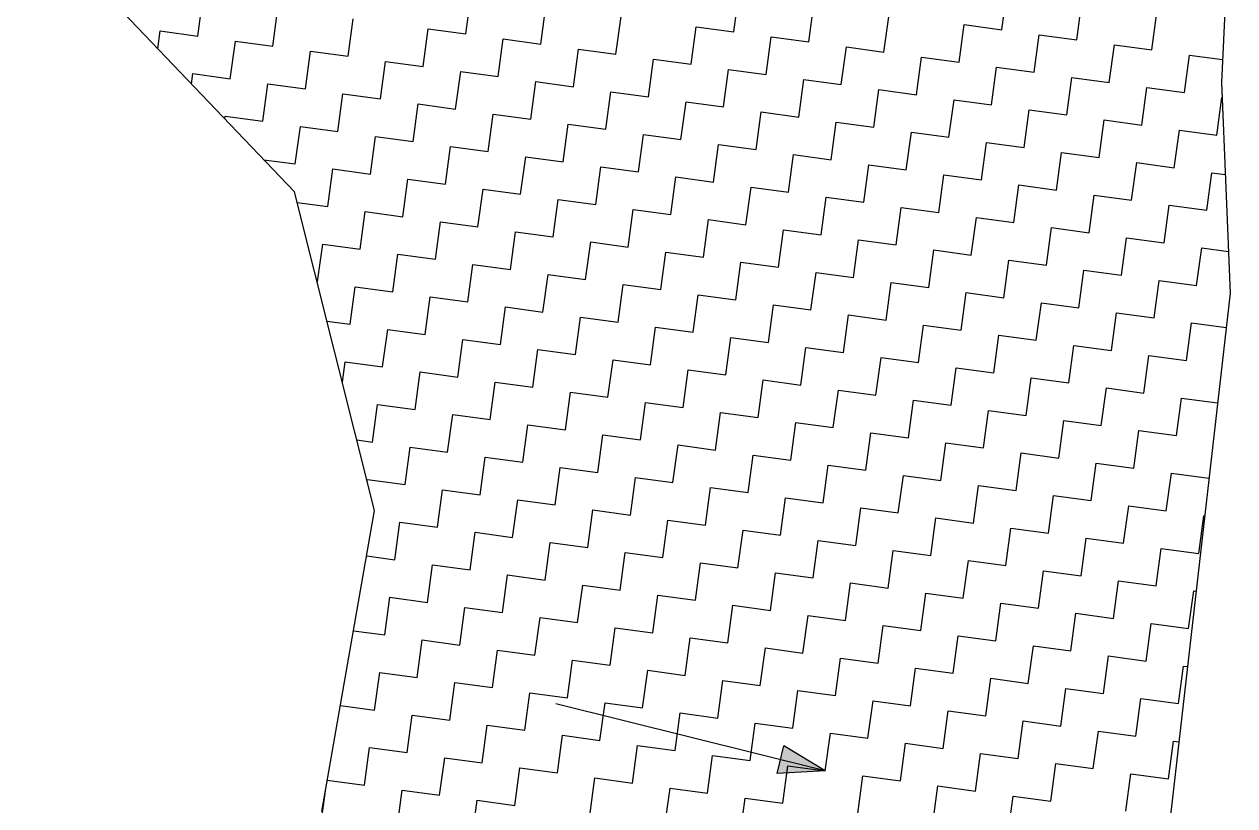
# Model space of a CAD drawing. Header units: metres. Extents: x 291974 to 293244, y 2020596 to 2023640.
# Drawn here: x 292824.6 to 292904.5, y 2021900.7 to 2021952.2 of the extents above; entities that cross this region are included whole.
import ezdxf

# ---------------------------------------------------------------- set-up
doc = ezdxf.new("R2010")
doc.units = ezdxf.units.M
doc.header["$MEASUREMENT"] = 0
doc.layers.add('POLY_HATCH', color=12, linetype='Continuous')

msp = doc.modelspace()

# ---------------------------------------------------------------- hatches: boundary and pattern name
h = msp.add_hatch(color=256)
h.paths.add_polyline_path([(292874.542, 2021903.702), (292874.318, 2021902.799), (292877.494, 2021902.97)])
h.paths.add_polyline_path([(292877.494, 2021902.97), (292874.766, 2021904.605), (292874.542, 2021903.702)])

# ---------------------------------------------------------------- linework, layer by layer
for points in [[(292877.494, 2021902.97), (292859.711, 2021907.381)], [(292874.318, 2021902.799), (292874.766, 2021904.605)], [(292877.494, 2021902.97), (292874.766, 2021904.605)], [(292877.494, 2021902.97), (292874.318, 2021902.799)]]:
    msp.add_lwpolyline(points)
at = {"layer": 'POLY_HATCH'}
for p, q in [((292904.505, 2021966.947), (292903.627, 2021948.368)), ((292842.466, 2021941.166), (292824.646, 2021959.826)), ((292903.627, 2021948.368), (292904.195, 2021934.472)), ((292847.764, 2021920.129), (292842.466, 2021941.166)), ((292904.195, 2021934.472), (292899.613, 2021894.443)), ((292844.275, 2021900.276), (292847.764, 2021920.129))]:
    msp.add_line(p, q, dxfattribs=at)
at = {"layer": 'POLY_HATCH', "linetype": 'Continuous'}
for p, q in [((292836.097, 2021951.433), (292836.431, 2021953.911)), ((292853.774, 2021951.573), (292854.108, 2021954.051)), ((292871.451, 2021951.713), (292871.784, 2021954.191)), ((292889.127, 2021951.853), (292889.461, 2021954.331)), ((292894.083, 2021951.185), (292894.417, 2021953.663)), ((292841.052, 2021950.765), (292841.386, 2021953.243)), ((292858.729, 2021950.905), (292859.063, 2021953.383)), ((292876.406, 2021951.045), (292876.74, 2021953.523)), ((292881.361, 2021950.377), (292881.695, 2021952.855)), ((292899.038, 2021950.517), (292899.372, 2021952.995)), ((292846.007, 2021950.097), (292846.341, 2021952.575)), ((292863.684, 2021950.237), (292864.018, 2021952.715)), ((292868.639, 2021949.57), (292868.973, 2021952.047)), ((292868.973, 2021952.047), (292871.451, 2021951.713)), ((292886.316, 2021949.71), (292886.65, 2021952.187)), ((292886.65, 2021952.187), (292889.127, 2021951.853)), ((292833.461, 2021950.595), (292833.619, 2021951.767)), ((292833.619, 2021951.767), (292836.097, 2021951.433)), ((292850.962, 2021949.43), (292851.296, 2021951.907)), ((292851.296, 2021951.907), (292853.774, 2021951.573)), ((292855.917, 2021948.762), (292856.251, 2021951.239)), ((292856.251, 2021951.239), (292858.729, 2021950.905)), ((292873.594, 2021948.902), (292873.928, 2021951.379)), ((292873.928, 2021951.379), (292876.406, 2021951.045)), ((292891.271, 2021949.042), (292891.605, 2021951.519)), ((292891.605, 2021951.519), (292894.083, 2021951.185)), ((292838.24, 2021948.622), (292838.574, 2021951.099)), ((292838.574, 2021951.099), (292841.052, 2021950.765)), ((292843.195, 2021947.954), (292843.529, 2021950.431)), ((292843.529, 2021950.431), (292846.007, 2021950.097)), ((292860.872, 2021948.094), (292861.206, 2021950.571)), ((292861.206, 2021950.571), (292863.684, 2021950.237)), ((292878.549, 2021948.234), (292878.883, 2021950.711)), ((292878.883, 2021950.711), (292881.361, 2021950.377)), ((292896.226, 2021948.374), (292896.56, 2021950.851)), ((292896.56, 2021950.851), (292899.038, 2021950.517)), ((292848.151, 2021947.286), (292848.485, 2021949.764)), ((292848.485, 2021949.764), (292850.962, 2021949.43)), ((292865.828, 2021947.426), (292866.161, 2021949.903)), ((292866.161, 2021949.903), (292868.639, 2021949.57)), ((292883.504, 2021947.566), (292883.838, 2021950.043)), ((292883.838, 2021950.043), (292886.316, 2021949.71)), ((292901.181, 2021947.706), (292901.515, 2021950.183)), ((292901.515, 2021950.183), (292903.699, 2021949.889)), ((292835.672, 2021948.28), (292835.763, 2021948.956)), ((292835.763, 2021948.956), (292838.24, 2021948.622)), ((292853.106, 2021946.618), (292853.44, 2021949.096)), ((292853.44, 2021949.096), (292855.917, 2021948.762)), ((292870.783, 2021946.758), (292871.117, 2021949.236)), ((292871.117, 2021949.236), (292873.594, 2021948.902)), ((292888.46, 2021946.898), (292888.794, 2021949.376)), ((292888.794, 2021949.376), (292891.271, 2021949.042)), ((292840.384, 2021945.81), (292840.718, 2021948.288)), ((292840.718, 2021948.288), (292843.195, 2021947.954)), ((292858.061, 2021945.95), (292858.395, 2021948.428)), ((292858.395, 2021948.428), (292860.872, 2021948.094)), ((292875.738, 2021946.09), (292876.072, 2021948.568)), ((292876.072, 2021948.568), (292878.549, 2021948.234)), ((292893.415, 2021946.23), (292893.749, 2021948.708)), ((292893.749, 2021948.708), (292896.226, 2021948.374)), ((292898.37, 2021945.562), (292898.704, 2021948.04)), ((292898.704, 2021948.04), (292901.181, 2021947.706)), ((292845.339, 2021945.142), (292845.673, 2021947.62)), ((292845.673, 2021947.62), (292848.151, 2021947.286)), ((292863.016, 2021945.282), (292863.35, 2021947.76)), ((292863.35, 2021947.76), (292865.828, 2021947.426)), ((292880.693, 2021945.422), (292881.027, 2021947.9)), ((292881.027, 2021947.9), (292883.504, 2021947.566)), ((292885.648, 2021944.754), (292885.982, 2021947.232)), ((292885.982, 2021947.232), (292888.46, 2021946.898)), ((292903.325, 2021944.894), (292903.659, 2021947.372)), ((292903.659, 2021947.372), (292903.668, 2021947.371)), ((292850.294, 2021944.474), (292850.628, 2021946.952)), ((292850.628, 2021946.952), (292853.106, 2021946.618)), ((292867.971, 2021944.614), (292868.305, 2021947.092)), ((292868.305, 2021947.092), (292870.783, 2021946.758)), ((292872.926, 2021943.947), (292873.26, 2021946.424)), ((292873.26, 2021946.424), (292875.738, 2021946.09)), ((292890.603, 2021944.087), (292890.937, 2021946.564)), ((292890.937, 2021946.564), (292893.415, 2021946.23)), ((292837.882, 2021945.966), (292837.906, 2021946.144)), ((292837.906, 2021946.144), (292840.384, 2021945.81)), ((292855.249, 2021943.807), (292855.583, 2021946.284)), ((292855.583, 2021946.284), (292858.061, 2021945.95)), ((292860.205, 2021943.139), (292860.538, 2021945.616)), ((292860.538, 2021945.616), (292863.016, 2021945.282)), ((292877.881, 2021943.279), (292878.215, 2021945.756)), ((292878.215, 2021945.756), (292880.693, 2021945.422)), ((292895.558, 2021943.419), (292895.892, 2021945.896)), ((292895.892, 2021945.896), (292898.37, 2021945.562)), ((292842.528, 2021942.999), (292842.862, 2021945.476)), ((292842.862, 2021945.476), (292845.339, 2021945.142)), ((292847.483, 2021942.331), (292847.817, 2021944.808)), ((292847.817, 2021944.808), (292850.294, 2021944.474)), ((292865.16, 2021942.471), (292865.494, 2021944.948)), ((292865.494, 2021944.948), (292867.971, 2021944.614)), ((292882.837, 2021942.611), (292883.171, 2021945.088)), ((292883.171, 2021945.088), (292885.648, 2021944.754)), ((292900.514, 2021942.751), (292900.847, 2021945.228)), ((292900.847, 2021945.228), (292903.325, 2021944.894)), ((292852.438, 2021941.663), (292852.772, 2021944.14)), ((292852.772, 2021944.14), (292855.249, 2021943.807)), ((292870.115, 2021941.803), (292870.449, 2021944.28)), ((292870.449, 2021944.28), (292872.926, 2021943.947)), ((292887.792, 2021941.943), (292888.126, 2021944.42)), ((292888.126, 2021944.42), (292890.603, 2021944.087)), ((292840.448, 2021943.279), (292842.528, 2021942.999)), ((292857.393, 2021940.995), (292857.727, 2021943.473)), ((292857.727, 2021943.473), (292860.205, 2021943.139)), ((292875.07, 2021941.135), (292875.404, 2021943.613)), ((292875.404, 2021943.613), (292877.881, 2021943.279)), ((292892.747, 2021941.275), (292893.081, 2021943.753)), ((292893.081, 2021943.753), (292895.558, 2021943.419)), ((292844.671, 2021940.187), (292845.005, 2021942.665)), ((292845.005, 2021942.665), (292847.483, 2021942.331)), ((292862.348, 2021940.327), (292862.682, 2021942.805)), ((292862.682, 2021942.805), (292865.16, 2021942.471)), ((292880.025, 2021940.467), (292880.359, 2021942.945)), ((292880.359, 2021942.945), (292882.837, 2021942.611)), ((292897.702, 2021940.607), (292898.036, 2021943.085)), ((292898.036, 2021943.085), (292900.514, 2021942.751)), ((292902.657, 2021939.939), (292902.991, 2021942.417)), ((292902.991, 2021942.417), (292903.875, 2021942.298)), ((292849.626, 2021939.519), (292849.96, 2021941.997)), ((292849.96, 2021941.997), (292852.438, 2021941.663)), ((292867.303, 2021939.659), (292867.637, 2021942.137)), ((292867.637, 2021942.137), (292870.115, 2021941.803)), ((292884.98, 2021939.799), (292885.314, 2021942.277)), ((292885.314, 2021942.277), (292887.792, 2021941.943)), ((292889.935, 2021939.131), (292890.269, 2021941.609)), ((292890.269, 2021941.609), (292892.747, 2021941.275)), ((292854.581, 2021938.851), (292854.915, 2021941.329)), ((292854.915, 2021941.329), (292857.393, 2021940.995)), ((292872.258, 2021938.991), (292872.592, 2021941.469)), ((292872.592, 2021941.469), (292875.07, 2021941.135)), ((292877.214, 2021938.324), (292877.547, 2021940.801)), ((292877.547, 2021940.801), (292880.025, 2021940.467)), ((292894.89, 2021938.463), (292895.224, 2021940.941)), ((292895.224, 2021940.941), (292897.702, 2021940.607)), ((292842.643, 2021940.46), (292844.671, 2021940.187)), ((292859.537, 2021938.184), (292859.871, 2021940.661)), ((292859.871, 2021940.661), (292862.348, 2021940.327)), ((292882.169, 2021937.656), (292882.503, 2021940.133)), ((292882.503, 2021940.133), (292884.98, 2021939.799)), ((292899.846, 2021937.796), (292900.18, 2021940.273)), ((292900.18, 2021940.273), (292902.657, 2021939.939)), ((292846.815, 2021937.376), (292847.149, 2021939.853)), ((292847.149, 2021939.853), (292849.626, 2021939.519)), ((292864.492, 2021937.516), (292864.826, 2021939.993)), ((292864.826, 2021939.993), (292867.303, 2021939.659)), ((292869.447, 2021936.848), (292869.781, 2021939.325)), ((292869.781, 2021939.325), (292872.258, 2021938.991)), ((292887.124, 2021936.988), (292887.458, 2021939.465)), ((292887.458, 2021939.465), (292889.935, 2021939.131)), ((292851.77, 2021936.708), (292852.104, 2021939.185)), ((292852.104, 2021939.185), (292854.581, 2021938.851)), ((292856.725, 2021936.04), (292857.059, 2021938.517)), ((292857.059, 2021938.517), (292859.537, 2021938.184)), ((292874.402, 2021936.18), (292874.736, 2021938.657)), ((292874.736, 2021938.657), (292877.214, 2021938.324)), ((292892.079, 2021936.32), (292892.413, 2021938.797)), ((292892.413, 2021938.797), (292894.89, 2021938.463)), ((292844.003, 2021935.232), (292844.337, 2021937.71)), ((292844.337, 2021937.71), (292846.815, 2021937.376)), ((292861.68, 2021935.372), (292862.014, 2021937.85)), ((292862.014, 2021937.85), (292864.492, 2021937.516)), ((292879.357, 2021935.512), (292879.691, 2021937.99)), ((292879.691, 2021937.99), (292882.169, 2021937.656)), ((292897.034, 2021935.652), (292897.368, 2021938.13)), ((292897.368, 2021938.13), (292899.846, 2021937.796)), ((292848.958, 2021934.564), (292849.292, 2021937.042)), ((292849.292, 2021937.042), (292851.77, 2021936.708)), ((292866.635, 2021934.704), (292866.969, 2021937.182)), ((292866.969, 2021937.182), (292869.447, 2021936.848)), ((292884.312, 2021934.844), (292884.646, 2021937.322)), ((292884.646, 2021937.322), (292887.124, 2021936.988)), ((292901.989, 2021934.984), (292902.323, 2021937.462)), ((292902.323, 2021937.462), (292904.082, 2021937.225)), ((292853.914, 2021933.896), (292854.248, 2021936.374)), ((292854.248, 2021936.374), (292856.725, 2021936.04)), ((292871.591, 2021934.036), (292871.924, 2021936.514)), ((292871.924, 2021936.514), (292874.402, 2021936.18)), ((292889.267, 2021934.176), (292889.601, 2021936.654)), ((292889.601, 2021936.654), (292892.079, 2021936.32)), ((292843.959, 2021935.238), (292844.003, 2021935.232)), ((292858.869, 2021933.228), (292859.203, 2021935.706)), ((292859.203, 2021935.706), (292861.68, 2021935.372)), ((292876.546, 2021933.368), (292876.88, 2021935.846)), ((292876.88, 2021935.846), (292879.357, 2021935.512)), ((292894.223, 2021933.508), (292894.557, 2021935.986)), ((292894.557, 2021935.986), (292897.034, 2021935.652)), ((292899.178, 2021932.84), (292899.512, 2021935.318)), ((292899.512, 2021935.318), (292901.989, 2021934.984)), ((292846.147, 2021932.421), (292846.481, 2021934.898)), ((292846.481, 2021934.898), (292848.958, 2021934.564)), ((292863.824, 2021932.561), (292864.158, 2021935.038)), ((292864.158, 2021935.038), (292866.635, 2021934.704)), ((292881.501, 2021932.7), (292881.835, 2021935.178)), ((292881.835, 2021935.178), (292884.312, 2021934.844)), ((292886.456, 2021932.033), (292886.79, 2021934.51)), ((292886.79, 2021934.51), (292889.267, 2021934.176)), ((292851.102, 2021931.753), (292851.436, 2021934.23)), ((292851.436, 2021934.23), (292853.914, 2021933.896)), ((292868.779, 2021931.893), (292869.113, 2021934.37)), ((292869.113, 2021934.37), (292871.591, 2021934.036)), ((292873.734, 2021931.225), (292874.068, 2021933.702)), ((292874.068, 2021933.702), (292876.546, 2021933.368)), ((292891.411, 2021931.365), (292891.745, 2021933.842)), ((292891.745, 2021933.842), (292894.223, 2021933.508)), ((292856.057, 2021931.085), (292856.391, 2021933.562)), ((292856.391, 2021933.562), (292858.869, 2021933.228)), ((292861.012, 2021930.417), (292861.346, 2021932.894)), ((292861.346, 2021932.894), (292863.824, 2021932.561)), ((292878.689, 2021930.557), (292879.023, 2021933.034)), ((292879.023, 2021933.034), (292881.501, 2021932.7)), ((292896.366, 2021930.697), (292896.7, 2021933.174)), ((292896.7, 2021933.174), (292899.178, 2021932.84)), ((292844.616, 2021932.627), (292846.147, 2021932.421)), ((292848.291, 2021929.609), (292848.625, 2021932.087)), ((292848.625, 2021932.087), (292851.102, 2021931.753)), ((292865.968, 2021929.749), (292866.301, 2021932.227)), ((292866.301, 2021932.227), (292868.779, 2021931.893)), ((292883.644, 2021929.889), (292883.978, 2021932.367)), ((292883.978, 2021932.367), (292886.456, 2021932.033)), ((292901.321, 2021930.029), (292901.655, 2021932.507)), ((292901.655, 2021932.507), (292903.934, 2021932.199)), ((292853.246, 2021928.941), (292853.58, 2021931.419)), ((292853.58, 2021931.419), (292856.057, 2021931.085)), ((292870.923, 2021929.081), (292871.257, 2021931.559)), ((292871.257, 2021931.559), (292873.734, 2021931.225)), ((292888.6, 2021929.221), (292888.934, 2021931.699)), ((292888.934, 2021931.699), (292891.411, 2021931.365)), ((292858.201, 2021928.273), (292858.535, 2021930.751)), ((292858.535, 2021930.751), (292861.012, 2021930.417)), ((292875.878, 2021928.413), (292876.212, 2021930.891)), ((292876.212, 2021930.891), (292878.689, 2021930.557)), ((292893.555, 2021928.553), (292893.889, 2021931.031)), ((292893.889, 2021931.031), (292896.366, 2021930.697)), ((292845.632, 2021928.596), (292845.813, 2021929.943)), ((292845.813, 2021929.943), (292848.291, 2021929.609)), ((292863.156, 2021927.605), (292863.49, 2021930.083)), ((292863.49, 2021930.083), (292865.968, 2021929.749)), ((292880.833, 2021927.745), (292881.167, 2021930.223)), ((292881.167, 2021930.223), (292883.644, 2021929.889)), ((292898.51, 2021927.885), (292898.844, 2021930.363)), ((292898.844, 2021930.363), (292901.321, 2021930.029)), ((292850.434, 2021926.797), (292850.768, 2021929.275)), ((292850.768, 2021929.275), (292853.246, 2021928.941)), ((292868.111, 2021926.937), (292868.445, 2021929.415)), ((292868.445, 2021929.415), (292870.923, 2021929.081)), ((292885.788, 2021927.077), (292886.122, 2021929.555)), ((292886.122, 2021929.555), (292888.6, 2021929.221)), ((292890.743, 2021926.41), (292891.077, 2021928.887)), ((292891.077, 2021928.887), (292893.555, 2021928.553)), ((292855.389, 2021926.13), (292855.723, 2021928.607)), ((292855.723, 2021928.607), (292858.201, 2021928.273)), ((292873.066, 2021926.27), (292873.4, 2021928.747)), ((292873.4, 2021928.747), (292875.878, 2021928.413)), ((292878.021, 2021925.602), (292878.355, 2021928.079)), ((292878.355, 2021928.079), (292880.833, 2021927.745)), ((292895.698, 2021925.742), (292896.032, 2021928.219)), ((292896.032, 2021928.219), (292898.51, 2021927.885)), ((292860.344, 2021925.462), (292860.678, 2021927.939)), ((292860.678, 2021927.939), (292863.156, 2021927.605)), ((292865.3, 2021924.794), (292865.634, 2021927.271)), ((292865.634, 2021927.271), (292868.111, 2021926.937)), ((292882.977, 2021924.934), (292883.31, 2021927.411)), ((292883.31, 2021927.411), (292885.788, 2021927.077)), ((292900.653, 2021925.074), (292900.987, 2021927.551)), ((292900.987, 2021927.551), (292903.366, 2021927.231)), ((292847.623, 2021924.654), (292847.957, 2021927.131)), ((292847.957, 2021927.131), (292850.434, 2021926.797)), ((292852.578, 2021923.986), (292852.912, 2021926.464)), ((292852.912, 2021926.464), (292855.389, 2021926.13)), ((292870.255, 2021924.126), (292870.589, 2021926.604)), ((292870.589, 2021926.604), (292873.066, 2021926.27)), ((292887.932, 2021924.266), (292888.266, 2021926.744)), ((292888.266, 2021926.744), (292890.743, 2021926.41)), ((292857.533, 2021923.318), (292857.867, 2021925.796)), ((292857.867, 2021925.796), (292860.344, 2021925.462)), ((292875.21, 2021923.458), (292875.544, 2021925.936)), ((292875.544, 2021925.936), (292878.021, 2021925.602)), ((292892.887, 2021923.598), (292893.221, 2021926.076)), ((292893.221, 2021926.076), (292895.698, 2021925.742)), ((292862.488, 2021922.65), (292862.822, 2021925.128)), ((292862.822, 2021925.128), (292865.3, 2021924.794)), ((292880.165, 2021922.79), (292880.499, 2021925.268)), ((292880.499, 2021925.268), (292882.977, 2021924.934)), ((292897.842, 2021922.93), (292898.176, 2021925.408)), ((292898.176, 2021925.408), (292900.653, 2021925.074)), ((292846.589, 2021924.793), (292847.623, 2021924.654)), ((292849.766, 2021921.842), (292850.1, 2021924.32)), ((292850.1, 2021924.32), (292852.578, 2021923.986)), ((292867.443, 2021921.982), (292867.777, 2021924.46)), ((292867.777, 2021924.46), (292870.255, 2021924.126)), ((292885.12, 2021922.122), (292885.454, 2021924.6)), ((292885.454, 2021924.6), (292887.932, 2021924.266)), ((292854.721, 2021921.174), (292855.055, 2021923.652)), ((292855.055, 2021923.652), (292857.533, 2021923.318)), ((292872.398, 2021921.314), (292872.732, 2021923.792)), ((292872.732, 2021923.792), (292875.21, 2021923.458)), ((292890.075, 2021921.454), (292890.409, 2021923.932)), ((292890.409, 2021923.932), (292892.887, 2021923.598)), ((292895.03, 2021920.787), (292895.364, 2021923.264)), ((292895.364, 2021923.264), (292897.842, 2021922.93)), ((292859.677, 2021920.507), (292860.011, 2021922.984)), ((292860.011, 2021922.984), (292862.488, 2021922.65)), ((292877.354, 2021920.647), (292877.687, 2021923.124)), ((292877.687, 2021923.124), (292880.165, 2021922.79)), ((292882.309, 2021919.979), (292882.643, 2021922.456)), ((292882.643, 2021922.456), (292885.12, 2021922.122)), ((292899.986, 2021920.119), (292900.32, 2021922.596)), ((292900.32, 2021922.596), (292902.797, 2021922.262)), ((292847.275, 2021922.072), (292847.289, 2021922.176)), ((292847.289, 2021922.176), (292849.766, 2021921.842)), ((292864.632, 2021919.839), (292864.966, 2021922.316)), ((292864.966, 2021922.316), (292867.443, 2021921.982)), ((292869.587, 2021919.171), (292869.921, 2021921.648)), ((292869.921, 2021921.648), (292872.398, 2021921.314)), ((292887.264, 2021919.311), (292887.598, 2021921.788)), ((292887.598, 2021921.788), (292890.075, 2021921.454)), ((292851.91, 2021919.031), (292852.244, 2021921.508)), ((292852.244, 2021921.508), (292854.721, 2021921.174)), ((292856.865, 2021918.363), (292857.199, 2021920.841)), ((292857.199, 2021920.841), (292859.677, 2021920.507)), ((292874.542, 2021918.503), (292874.876, 2021920.981)), ((292874.876, 2021920.981), (292877.354, 2021920.647)), ((292892.219, 2021918.643), (292892.553, 2021921.12)), ((292892.553, 2021921.12), (292895.03, 2021920.787)), ((292861.82, 2021917.695), (292862.154, 2021920.173)), ((292862.154, 2021920.173), (292864.632, 2021919.839)), ((292879.497, 2021917.835), (292879.831, 2021920.313)), ((292879.831, 2021920.313), (292882.309, 2021919.979)), ((292897.174, 2021917.975), (292897.508, 2021920.453)), ((292897.508, 2021920.453), (292899.986, 2021920.119)), ((292849.098, 2021916.887), (292849.432, 2021919.365)), ((292849.432, 2021919.365), (292851.91, 2021919.031)), ((292866.775, 2021917.027), (292867.109, 2021919.505)), ((292867.109, 2021919.505), (292869.587, 2021919.171)), ((292884.452, 2021917.167), (292884.786, 2021919.645)), ((292884.786, 2021919.645), (292887.264, 2021919.311)), ((292902.129, 2021917.307), (292902.463, 2021919.785)), ((292902.463, 2021919.785), (292902.513, 2021919.778)), ((292854.054, 2021916.219), (292854.388, 2021918.697)), ((292854.388, 2021918.697), (292856.865, 2021918.363)), ((292871.731, 2021916.359), (292872.064, 2021918.837)), ((292872.064, 2021918.837), (292874.542, 2021918.503)), ((292889.407, 2021916.499), (292889.741, 2021918.977)), ((292889.741, 2021918.977), (292892.219, 2021918.643)), ((292859.009, 2021915.551), (292859.343, 2021918.029)), ((292859.343, 2021918.029), (292861.82, 2021917.695)), ((292876.686, 2021915.691), (292877.02, 2021918.169)), ((292877.02, 2021918.169), (292879.497, 2021917.835)), ((292894.363, 2021915.831), (292894.697, 2021918.309)), ((292894.697, 2021918.309), (292897.174, 2021917.975)), ((292899.318, 2021915.164), (292899.652, 2021917.641)), ((292899.652, 2021917.641), (292902.129, 2021917.307)), ((292847.238, 2021917.138), (292849.098, 2021916.887)), ((292863.964, 2021914.884), (292864.298, 2021917.361)), ((292864.298, 2021917.361), (292866.775, 2021917.027)), ((292881.641, 2021915.024), (292881.975, 2021917.501)), ((292881.975, 2021917.501), (292884.452, 2021917.167)), ((292851.242, 2021914.076), (292851.576, 2021916.553)), ((292851.576, 2021916.553), (292854.054, 2021916.219)), ((292868.919, 2021914.216), (292869.253, 2021916.693)), ((292869.253, 2021916.693), (292871.731, 2021916.359)), ((292886.596, 2021914.356), (292886.93, 2021916.833)), ((292886.93, 2021916.833), (292889.407, 2021916.499)), ((292891.551, 2021913.688), (292891.885, 2021916.165)), ((292891.885, 2021916.165), (292894.363, 2021915.831)), ((292856.197, 2021913.408), (292856.531, 2021915.885)), ((292856.531, 2021915.885), (292859.009, 2021915.551)), ((292873.874, 2021913.548), (292874.208, 2021916.025)), ((292874.208, 2021916.025), (292876.686, 2021915.691)), ((292878.829, 2021912.88), (292879.163, 2021915.357)), ((292879.163, 2021915.357), (292881.641, 2021915.024)), ((292896.506, 2021913.02), (292896.84, 2021915.497)), ((292896.84, 2021915.497), (292899.318, 2021915.164)), ((292861.152, 2021912.74), (292861.486, 2021915.218)), ((292861.486, 2021915.218), (292863.964, 2021914.884)), ((292866.107, 2021912.072), (292866.441, 2021914.55)), ((292866.441, 2021914.55), (292868.919, 2021914.216)), ((292883.784, 2021912.212), (292884.118, 2021914.69)), ((292884.118, 2021914.69), (292886.596, 2021914.356)), ((292901.461, 2021912.352), (292901.795, 2021914.83)), ((292901.795, 2021914.83), (292901.944, 2021914.81)), ((292848.431, 2021911.932), (292848.764, 2021914.41)), ((292848.764, 2021914.41), (292851.242, 2021914.076)), ((292853.386, 2021911.264), (292853.72, 2021913.742)), ((292853.72, 2021913.742), (292856.197, 2021913.408)), ((292871.063, 2021911.404), (292871.397, 2021913.882)), ((292871.397, 2021913.882), (292873.874, 2021913.548)), ((292888.74, 2021911.544), (292889.073, 2021914.022)), ((292889.073, 2021914.022), (292891.551, 2021913.688)), ((292858.341, 2021910.596), (292858.675, 2021913.074)), ((292858.675, 2021913.074), (292861.152, 2021912.74)), ((292876.018, 2021910.736), (292876.352, 2021913.214)), ((292876.352, 2021913.214), (292878.829, 2021912.88)), ((292893.695, 2021910.876), (292894.029, 2021913.354)), ((292894.029, 2021913.354), (292896.506, 2021913.02)), ((292846.372, 2021912.21), (292848.431, 2021911.932)), ((292863.296, 2021909.928), (292863.63, 2021912.406)), ((292863.63, 2021912.406), (292866.107, 2021912.072)), ((292880.973, 2021910.068), (292881.307, 2021912.546)), ((292881.307, 2021912.546), (292883.784, 2021912.212)), ((292898.65, 2021910.208), (292898.984, 2021912.686)), ((292898.984, 2021912.686), (292901.461, 2021912.352)), ((292850.574, 2021909.121), (292850.908, 2021911.598)), ((292850.908, 2021911.598), (292853.386, 2021911.264)), ((292868.251, 2021909.261), (292868.585, 2021911.738)), ((292868.585, 2021911.738), (292871.063, 2021911.404)), ((292885.928, 2021909.401), (292886.262, 2021911.878)), ((292886.262, 2021911.878), (292888.74, 2021911.544)), ((292855.529, 2021908.453), (292855.863, 2021910.93)), ((292855.863, 2021910.93), (292858.341, 2021910.596)), ((292873.206, 2021908.593), (292873.54, 2021911.07)), ((292873.54, 2021911.07), (292876.018, 2021910.736)), ((292890.883, 2021908.733), (292891.217, 2021911.21)), ((292891.217, 2021911.21), (292893.695, 2021910.876)), ((292895.838, 2021908.065), (292896.172, 2021910.542)), ((292896.172, 2021910.542), (292898.65, 2021910.208)), ((292860.484, 2021907.785), (292860.818, 2021910.262)), ((292860.818, 2021910.262), (292863.296, 2021909.928)), ((292878.161, 2021907.925), (292878.495, 2021910.402)), ((292878.495, 2021910.402), (292880.973, 2021910.068)), ((292883.117, 2021907.257), (292883.45, 2021909.734)), ((292883.45, 2021909.734), (292885.928, 2021909.401)), ((292900.793, 2021907.397), (292901.127, 2021909.874)), ((292901.127, 2021909.874), (292901.375, 2021909.841)), ((292847.763, 2021906.977), (292848.097, 2021909.455)), ((292848.097, 2021909.455), (292850.574, 2021909.121)), ((292865.44, 2021907.117), (292865.774, 2021909.594)), ((292865.774, 2021909.594), (292868.251, 2021909.261)), ((292870.395, 2021906.449), (292870.729, 2021908.927)), ((292870.729, 2021908.927), (292873.206, 2021908.593)), ((292888.072, 2021906.589), (292888.406, 2021909.067)), ((292888.406, 2021909.067), (292890.883, 2021908.733)), ((292852.718, 2021906.309), (292853.052, 2021908.787)), ((292853.052, 2021908.787), (292855.529, 2021908.453)), ((292857.673, 2021905.641), (292858.007, 2021908.119)), ((292858.007, 2021908.119), (292860.484, 2021907.785)), ((292875.35, 2021905.781), (292875.684, 2021908.259)), ((292875.684, 2021908.259), (292878.161, 2021907.925)), ((292893.027, 2021905.921), (292893.361, 2021908.399)), ((292893.361, 2021908.399), (292895.838, 2021908.065)), ((292845.506, 2021907.281), (292847.763, 2021906.977)), ((292862.628, 2021904.973), (292862.962, 2021907.451)), ((292862.962, 2021907.451), (292865.44, 2021907.117)), ((292880.305, 2021905.113), (292880.639, 2021907.591)), ((292880.639, 2021907.591), (292883.117, 2021907.257)), ((292897.982, 2021905.253), (292898.316, 2021907.731)), ((292898.316, 2021907.731), (292900.793, 2021907.397)), ((292849.906, 2021904.165), (292850.24, 2021906.643)), ((292850.24, 2021906.643), (292852.718, 2021906.309)), ((292867.583, 2021904.305), (292867.917, 2021906.783)), ((292867.917, 2021906.783), (292870.395, 2021906.449)), ((292885.26, 2021904.445), (292885.594, 2021906.923)), ((292885.594, 2021906.923), (292888.072, 2021906.589)), ((292854.861, 2021903.498), (292855.195, 2021905.975)), ((292855.195, 2021905.975), (292857.673, 2021905.641)), ((292872.538, 2021903.638), (292872.872, 2021906.115)), ((292872.872, 2021906.115), (292875.35, 2021905.781)), ((292890.215, 2021903.778), (292890.549, 2021906.255)), ((292890.549, 2021906.255), (292893.027, 2021905.921)), ((292859.817, 2021902.83), (292860.151, 2021905.307)), ((292860.151, 2021905.307), (292862.628, 2021904.973)), ((292877.494, 2021902.97), (292877.827, 2021905.447)), ((292877.827, 2021905.447), (292880.305, 2021905.113)), ((292895.17, 2021903.11), (292895.504, 2021905.587)), ((292895.504, 2021905.587), (292897.982, 2021905.253)), ((292900.126, 2021902.442), (292900.46, 2021904.919)), ((292900.46, 2021904.919), (292900.806, 2021904.873)), ((292847.095, 2021902.022), (292847.429, 2021904.499)), ((292847.429, 2021904.499), (292849.906, 2021904.165)), ((292864.772, 2021902.162), (292865.106, 2021904.639)), ((292865.106, 2021904.639), (292867.583, 2021904.305)), ((292882.449, 2021902.302), (292882.783, 2021904.779)), ((292882.783, 2021904.779), (292885.26, 2021904.445)), ((292887.404, 2021901.634), (292887.738, 2021904.111)), ((292887.738, 2021904.111), (292890.215, 2021903.778)), ((292852.05, 2021901.354), (292852.384, 2021903.831)), ((292852.384, 2021903.831), (292854.861, 2021903.498)), ((292869.727, 2021901.494), (292870.061, 2021903.971)), ((292870.061, 2021903.971), (292872.538, 2021903.638)), ((292874.682, 2021900.826), (292875.016, 2021903.304)), ((292875.016, 2021903.304), (292877.494, 2021902.97)), ((292892.359, 2021900.966), (292892.693, 2021903.444)), ((292892.693, 2021903.444), (292895.17, 2021903.11)), ((292857.005, 2021900.686), (292857.339, 2021903.164)), ((292857.339, 2021903.164), (292859.817, 2021902.83)), ((292861.96, 2021900.018), (292862.294, 2021902.496)), ((292862.294, 2021902.496), (292864.772, 2021902.162)), ((292879.637, 2021900.158), (292879.971, 2021902.636)), ((292879.971, 2021902.636), (292882.449, 2021902.302)), ((292897.314, 2021900.298), (292897.648, 2021902.776)), ((292897.648, 2021902.776), (292900.126, 2021902.442)), ((292844.283, 2021899.878), (292844.541, 2021901.791)), ((292844.64, 2021902.353), (292847.095, 2021902.022)), ((292849.238, 2021899.21), (292849.572, 2021901.688)), ((292849.572, 2021901.688), (292852.05, 2021901.354)), ((292866.915, 2021899.35), (292867.249, 2021901.828)), ((292867.249, 2021901.828), (292869.727, 2021901.494)), ((292884.592, 2021899.49), (292884.926, 2021901.968)), ((292884.926, 2021901.968), (292887.404, 2021901.634)), ((292854.194, 2021898.542), (292854.528, 2021901.02)), ((292854.528, 2021901.02), (292857.005, 2021900.686)), ((292871.87, 2021898.682), (292872.204, 2021901.16)), ((292872.204, 2021901.16), (292874.682, 2021900.826)), ((292889.547, 2021898.822), (292889.881, 2021901.3)), ((292889.881, 2021901.3), (292892.359, 2021900.966))]:
    msp.add_line(p, q, dxfattribs=at)

doc.saveas('drawing.dxf')
